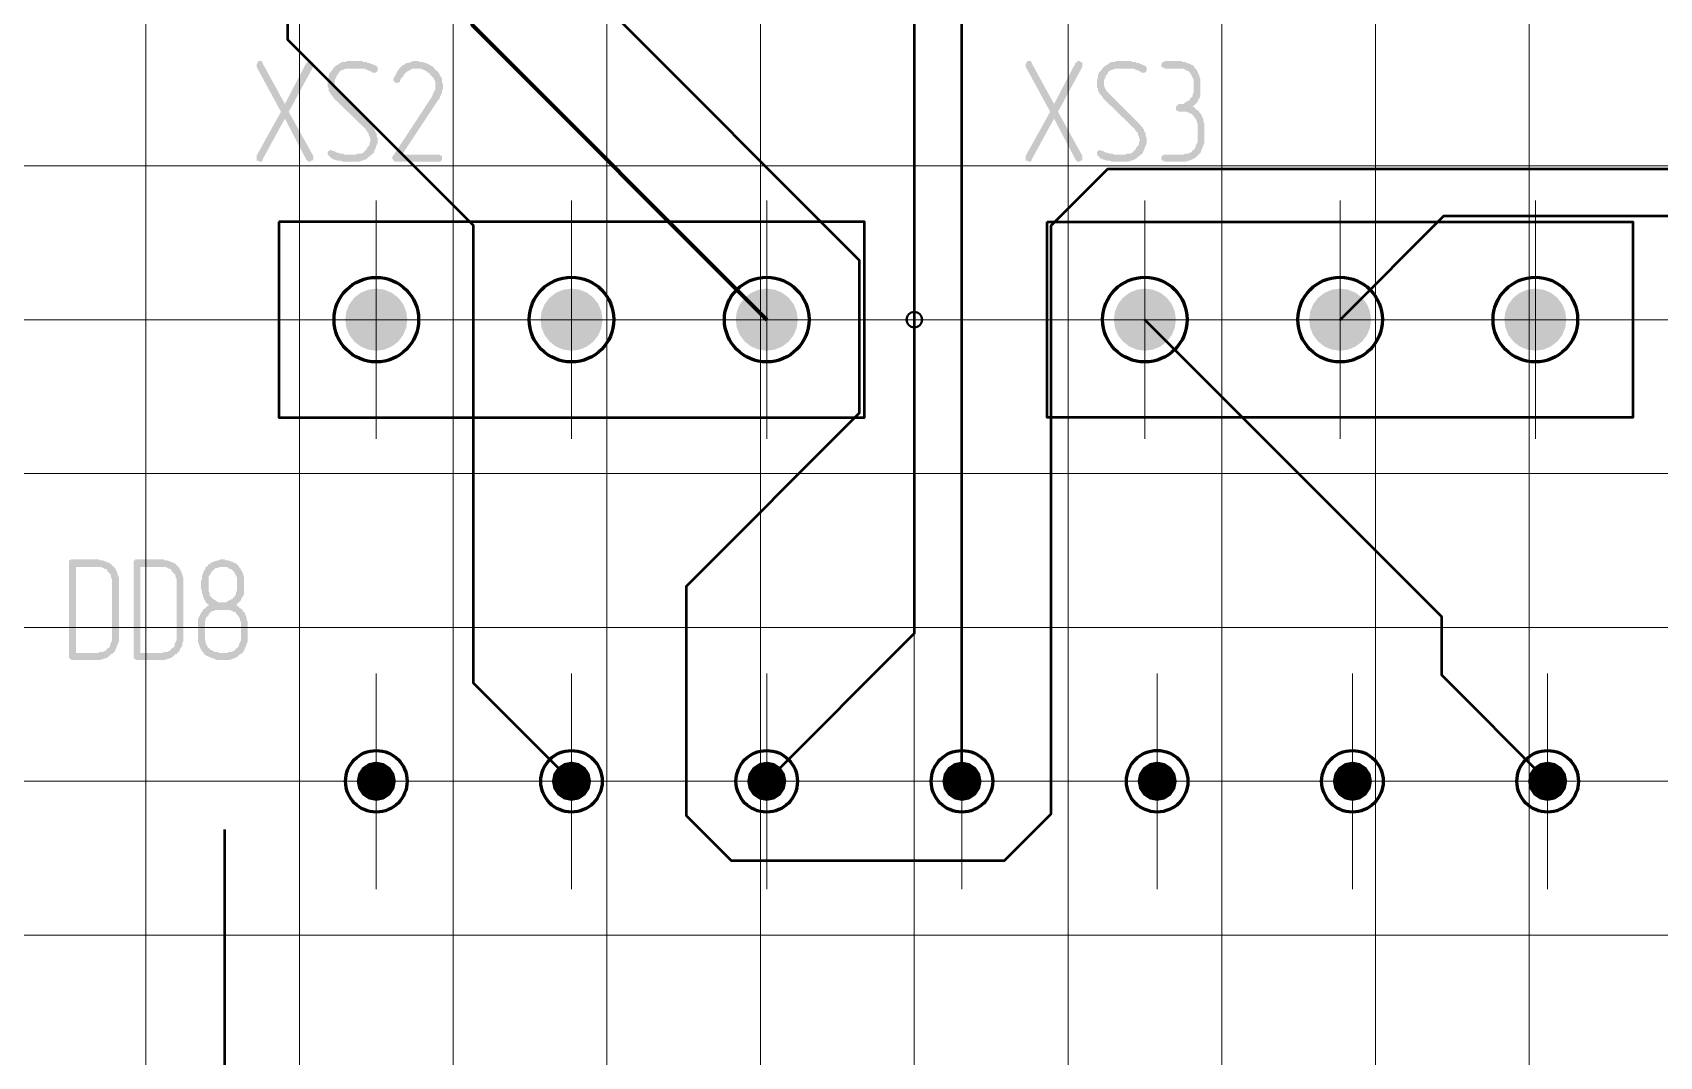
# Model space of a CAD drawing. Extents: x 260 to 1101, y 70 to 664.
# Drawn here: x 444.43 to 486.75, y 523.63 to 550.25 of the extents above; entities that cross this region are included whole.
import ezdxf

# ---------------------------------------------------------------- set-up
doc = ezdxf.new("R2010")
doc.units = 0
doc.header["$MEASUREMENT"] = 0
doc.layers.add('PDF _Геометрия', color=7, linetype='CONTINUOUS')
doc.layers.add('PDF _Сплошная заливка', color=7, linetype='CONTINUOUS')

msp = doc.modelspace()

# ---------------------------------------------------------------- hatches: boundary and pattern name
at = {"layer": 'PDF _Сплошная заливка', "transparency": 33554559}
for points in [[(451.651, 549.511), (451.676, 549.485), (451.702, 549.485), (451.702, 549.485), (451.727, 549.46), (451.727, 549.435), (451.727, 549.409), (451.727, 549.409), (451.727, 549.409), (451.727, 549.384), (451.727, 549.358), (451.092, 548.19), (451.727, 547.047), (451.727, 547.021), (451.727, 547.021), (451.727, 546.996), (451.727, 546.996), (451.727, 546.971), (451.727, 546.971), (451.727, 546.945), (451.702, 546.92), (451.702, 546.92), (451.676, 546.92), (451.651, 546.895), (451.626, 546.895), (451.626, 546.895), (451.6, 546.895), (451.575, 546.92), (451.575, 546.92), (451.549, 546.945), (450.991, 548.012), (450.407, 546.945), (450.407, 546.945), (450.407, 546.945), (450.407, 546.92), (450.381, 546.895), (450.356, 546.895), (450.331, 546.895), (450.331, 546.895), (450.331, 546.895), (450.305, 546.92), (450.28, 546.92), (450.254, 546.92), (450.254, 546.945), (450.254, 546.971), (450.254, 546.996), (450.254, 546.996), (450.254, 546.996), (450.254, 547.021), (450.254, 547.047), (450.889, 548.19), (450.254, 549.358), (450.254, 549.409), (450.254, 549.409), (450.254, 549.435), (450.254, 549.435), (450.28, 549.46), (450.28, 549.485), (450.28, 549.485), (450.305, 549.511), (450.331, 549.511), (450.356, 549.511), (450.381, 549.511), (450.407, 549.485), (450.407, 549.485), (450.407, 549.46), (450.991, 548.393), (451.549, 549.46), (451.549, 549.46), (451.575, 549.46), (451.575, 549.485), (451.6, 549.511), (451.626, 549.511), (451.626, 549.511)], [(452.997, 549.511), (453.022, 549.485), (453.073, 549.485), (453.098, 549.485), (453.149, 549.46), (453.149, 549.46), (453.174, 549.46), (453.2, 549.46), (453.225, 549.435), (453.251, 549.435), (453.301, 549.409), (453.378, 549.384), (453.378, 549.384), (453.378, 549.358), (453.378, 549.358), (453.378, 549.358), (453.403, 549.358), (453.403, 549.333), (453.403, 549.307), (453.403, 549.307), (453.403, 549.282), (453.403, 549.282), (453.403, 549.257), (453.378, 549.231), (453.378, 549.231), (453.352, 549.206), (453.327, 549.206), (453.301, 549.206), (453.251, 549.206), (453.251, 549.231), (453.225, 549.231), (453.2, 549.257), (453.174, 549.257), (453.124, 549.282), (453.073, 549.307), (452.997, 549.307), (452.946, 549.307), (452.641, 549.307), (452.616, 549.307), (452.565, 549.307), (452.514, 549.282), (452.489, 549.282), (452.438, 549.257), (452.387, 549.206), (452.387, 549.206), (452.387, 549.181), (452.362, 549.155), (452.337, 549.13), (452.337, 549.104), (452.311, 549.054), (452.286, 549.003), (452.286, 548.952), (452.286, 548.876), (452.311, 548.825), (452.311, 548.8), (452.311, 548.8), (452.311, 548.8), (452.337, 548.774), (452.337, 548.774), (452.362, 548.723), (452.387, 548.698), (452.413, 548.672), (453.225, 547.86), (453.225, 547.834), (453.251, 547.834), (453.251, 547.809), (453.276, 547.809), (453.301, 547.758), (453.327, 547.733), (453.327, 547.707), (453.352, 547.656), (453.378, 547.631), (453.378, 547.555), (453.403, 547.504), (453.403, 547.453), (453.403, 547.453), (453.403, 547.453), (453.403, 547.428), (453.403, 547.428), (453.403, 547.377), (453.378, 547.326), (453.352, 547.25), (453.327, 547.199), (453.301, 547.123), (453.251, 547.072), (453.225, 547.072), (453.225, 547.047), (453.174, 547.021), (453.124, 546.971), (453.073, 546.945), (452.997, 546.92), (452.921, 546.895), (452.895, 546.895), (452.844, 546.895), (452.54, 546.895), (452.54, 546.895), (452.514, 546.895), (452.489, 546.895), (452.438, 546.92), (452.362, 546.92), (452.286, 546.945), (452.21, 546.971), (452.159, 547.021), (452.108, 547.072), (452.108, 547.098), (452.108, 547.098), (452.108, 547.123), (452.108, 547.149), (452.133, 547.174), (452.133, 547.174), (452.159, 547.174), (452.159, 547.199), (452.184, 547.199), (452.235, 547.174), (452.26, 547.174), (452.26, 547.174), (452.311, 547.149), (452.337, 547.123), (452.387, 547.123), (452.438, 547.098), (452.514, 547.098), (452.565, 547.072), (452.844, 547.072), (452.87, 547.098), (452.895, 547.098), (452.921, 547.098), (452.971, 547.098), (453.022, 547.123), (453.048, 547.149), (453.098, 547.199), (453.098, 547.199), (453.124, 547.225), (453.124, 547.25), (453.149, 547.276), (453.174, 547.301), (453.2, 547.352), (453.2, 547.402), (453.225, 547.453), (453.2, 547.53), (453.2, 547.53), (453.2, 547.53), (453.2, 547.555), (453.2, 547.555), (453.2, 547.555), (453.174, 547.58), (453.174, 547.58), (453.174, 547.606), (453.174, 547.606), (453.174, 547.631), (453.149, 547.656), (453.124, 547.682), (453.098, 547.733), (452.26, 548.546), (452.26, 548.546), (452.26, 548.571), (452.235, 548.571), (452.235, 548.596), (452.21, 548.622), (452.184, 548.647), (452.159, 548.698), (452.133, 548.723), (452.133, 548.749), (452.133, 548.749), (452.133, 548.774), (452.133, 548.8), (452.108, 548.825), (452.108, 548.876), (452.108, 548.952), (452.108, 548.952), (452.108, 548.952), (452.108, 548.977), (452.108, 548.977), (452.108, 549.028), (452.133, 549.079), (452.133, 549.13), (452.159, 549.206), (452.21, 549.257), (452.26, 549.333), (452.26, 549.333), (452.26, 549.333), (452.286, 549.358), (452.311, 549.384), (452.362, 549.409), (452.438, 549.46), (452.489, 549.485), (452.565, 549.485), (452.616, 549.511), (452.971, 549.511)], [(454.444, 549.511), (454.469, 549.511), (454.495, 549.485), (454.571, 549.485), (454.647, 549.46), (454.723, 549.435), (454.749, 549.409), (454.799, 549.384), (454.85, 549.358), (454.876, 549.307), (454.876, 549.307), (454.901, 549.307), (454.901, 549.307), (454.901, 549.282), (454.926, 549.257), (454.952, 549.257), (455.003, 549.181), (455.028, 549.13), (455.079, 549.054), (455.079, 549.003), (455.079, 548.952), (455.104, 548.901), (455.104, 548.876), (455.104, 548.85), (455.104, 548.85), (455.104, 548.825), (455.104, 548.8), (455.104, 548.774), (455.079, 548.749), (455.079, 548.672), (455.079, 548.672), (455.079, 548.672), (455.053, 548.647), (455.053, 548.622), (455.028, 548.596), (455.028, 548.571), (455.003, 548.52), (454.977, 548.495), (454.038, 547.072), (455.003, 547.072), (455.003, 547.072), (455.028, 547.072), (455.053, 547.047), (455.053, 547.047), (455.079, 547.047), (455.079, 547.021), (455.079, 546.996), (455.079, 546.996), (455.079, 546.971), (455.079, 546.945), (455.053, 546.92), (455.053, 546.92), (455.053, 546.92), (455.028, 546.895), (455.003, 546.895), (453.86, 546.895), (453.86, 546.895), (453.835, 546.92), (453.809, 546.92), (453.809, 546.92), (453.809, 546.945), (453.784, 546.971), (453.784, 546.996), (453.784, 546.996), (453.784, 547.021), (453.784, 547.021), (453.809, 547.047), (454.825, 548.596), (454.85, 548.672), (454.876, 548.723), (454.876, 548.723), (454.876, 548.749), (454.901, 548.749), (454.901, 548.774), (454.901, 548.825), (454.901, 548.876), (454.901, 548.876), (454.901, 548.876), (454.901, 548.901), (454.901, 548.926), (454.901, 548.977), (454.876, 549.028), (454.85, 549.079), (454.799, 549.13), (454.749, 549.181), (454.749, 549.181), (454.749, 549.206), (454.723, 549.206), (454.698, 549.206), (454.698, 549.231), (454.647, 549.257), (454.596, 549.282), (454.596, 549.282), (454.571, 549.282), (454.571, 549.282), (454.546, 549.307), (454.52, 549.307), (454.469, 549.307), (454.419, 549.307), (454.393, 549.307), (454.368, 549.307), (454.342, 549.307), (454.292, 549.307), (454.266, 549.282), (454.215, 549.257), (454.165, 549.231), (454.165, 549.231), (454.165, 549.231), (454.139, 549.206), (454.114, 549.181), (454.089, 549.155), (454.063, 549.104), (454.012, 549.054), (453.987, 549.003), (453.987, 549.003), (453.987, 548.977), (453.987, 548.977), (453.962, 548.952), (453.962, 548.952), (453.962, 548.952), (453.936, 548.952), (453.911, 548.926), (453.911, 548.926), (453.885, 548.952), (453.86, 548.952), (453.835, 548.952), (453.835, 548.952), (453.835, 548.977), (453.809, 549.003), (453.809, 549.028), (453.809, 549.054), (453.809, 549.054), (453.835, 549.079), (453.835, 549.079), (453.835, 549.104), (453.86, 549.13), (453.885, 549.181), (453.911, 549.231), (453.962, 549.307), (454.012, 549.358), (454.063, 549.409), (454.063, 549.409), (454.089, 549.409), (454.114, 549.435), (454.165, 549.46), (454.215, 549.46), (454.266, 549.485), (454.342, 549.511), (454.393, 549.511)], [(471.659, 549.511), (471.685, 549.485), (471.71, 549.485), (471.71, 549.485), (471.735, 549.46), (471.735, 549.435), (471.735, 549.409), (471.735, 549.409), (471.735, 549.409), (471.735, 549.384), (471.735, 549.358), (471.101, 548.19), (471.735, 547.047), (471.735, 547.021), (471.735, 547.021), (471.735, 546.996), (471.735, 546.996), (471.735, 546.971), (471.735, 546.971), (471.735, 546.945), (471.71, 546.92), (471.71, 546.92), (471.685, 546.92), (471.659, 546.895), (471.634, 546.895), (471.634, 546.895), (471.608, 546.895), (471.583, 546.92), (471.583, 546.92), (471.558, 546.945), (470.999, 548.012), (470.415, 546.945), (470.415, 546.945), (470.415, 546.945), (470.415, 546.92), (470.39, 546.895), (470.364, 546.895), (470.339, 546.895), (470.339, 546.895), (470.339, 546.895), (470.313, 546.92), (470.288, 546.92), (470.263, 546.92), (470.263, 546.945), (470.263, 546.971), (470.263, 546.996), (470.263, 546.996), (470.263, 546.996), (470.263, 547.021), (470.263, 547.047), (470.897, 548.19), (470.263, 549.358), (470.263, 549.409), (470.263, 549.409), (470.263, 549.435), (470.263, 549.435), (470.288, 549.46), (470.288, 549.485), (470.288, 549.485), (470.313, 549.511), (470.339, 549.511), (470.364, 549.511), (470.39, 549.511), (470.415, 549.485), (470.415, 549.485), (470.415, 549.46), (470.999, 548.393), (471.558, 549.46), (471.558, 549.46), (471.583, 549.46), (471.583, 549.485), (471.608, 549.511), (471.634, 549.511), (471.634, 549.511)], [(473.005, 549.511), (473.03, 549.485), (473.081, 549.485), (473.106, 549.485), (473.157, 549.46), (473.157, 549.46), (473.183, 549.46), (473.208, 549.46), (473.233, 549.435), (473.259, 549.435), (473.31, 549.409), (473.386, 549.384), (473.386, 549.384), (473.386, 549.358), (473.386, 549.358), (473.386, 549.358), (473.411, 549.358), (473.411, 549.333), (473.411, 549.307), (473.411, 549.307), (473.411, 549.282), (473.411, 549.282), (473.411, 549.257), (473.386, 549.231), (473.386, 549.231), (473.36, 549.206), (473.335, 549.206), (473.31, 549.206), (473.259, 549.206), (473.259, 549.231), (473.233, 549.231), (473.208, 549.257), (473.183, 549.257), (473.132, 549.282), (473.081, 549.307), (473.005, 549.307), (472.954, 549.307), (472.649, 549.307), (472.624, 549.307), (472.573, 549.307), (472.522, 549.282), (472.497, 549.282), (472.446, 549.257), (472.396, 549.206), (472.396, 549.206), (472.396, 549.181), (472.37, 549.155), (472.345, 549.13), (472.345, 549.104), (472.319, 549.054), (472.294, 549.003), (472.294, 548.952), (472.294, 548.876), (472.319, 548.825), (472.319, 548.8), (472.319, 548.8), (472.319, 548.8), (472.345, 548.774), (472.345, 548.774), (472.37, 548.723), (472.396, 548.698), (472.421, 548.672), (473.233, 547.86), (473.233, 547.834), (473.259, 547.834), (473.259, 547.809), (473.284, 547.809), (473.31, 547.758), (473.335, 547.733), (473.335, 547.707), (473.36, 547.656), (473.386, 547.631), (473.386, 547.555), (473.411, 547.504), (473.411, 547.453), (473.411, 547.453), (473.411, 547.453), (473.411, 547.428), (473.411, 547.428), (473.411, 547.377), (473.386, 547.326), (473.36, 547.25), (473.335, 547.199), (473.31, 547.123), (473.259, 547.072), (473.233, 547.072), (473.233, 547.047), (473.183, 547.021), (473.132, 546.971), (473.081, 546.945), (473.005, 546.92), (472.929, 546.895), (472.903, 546.895), (472.853, 546.895), (472.548, 546.895), (472.548, 546.895), (472.522, 546.895), (472.497, 546.895), (472.446, 546.92), (472.37, 546.92), (472.294, 546.945), (472.218, 546.971), (472.167, 547.021), (472.116, 547.072), (472.116, 547.098), (472.116, 547.098), (472.116, 547.123), (472.116, 547.149), (472.142, 547.174), (472.142, 547.174), (472.167, 547.174), (472.167, 547.199), (472.192, 547.199), (472.243, 547.174), (472.269, 547.174), (472.269, 547.174), (472.319, 547.149), (472.345, 547.123), (472.396, 547.123), (472.446, 547.098), (472.522, 547.098), (472.573, 547.072), (472.853, 547.072), (472.878, 547.098), (472.903, 547.098), (472.929, 547.098), (472.98, 547.098), (473.03, 547.123), (473.056, 547.149), (473.106, 547.199), (473.106, 547.199), (473.132, 547.225), (473.132, 547.25), (473.157, 547.276), (473.183, 547.301), (473.208, 547.352), (473.208, 547.402), (473.233, 547.453), (473.208, 547.53), (473.208, 547.53), (473.208, 547.53), (473.208, 547.555), (473.208, 547.555), (473.208, 547.555), (473.183, 547.58), (473.183, 547.58), (473.183, 547.606), (473.183, 547.606), (473.183, 547.631), (473.157, 547.656), (473.132, 547.682), (473.106, 547.733), (472.269, 548.546), (472.269, 548.546), (472.269, 548.571), (472.243, 548.571), (472.243, 548.596), (472.218, 548.622), (472.192, 548.647), (472.167, 548.698), (472.142, 548.723), (472.142, 548.749), (472.142, 548.749), (472.142, 548.774), (472.142, 548.8), (472.116, 548.825), (472.116, 548.876), (472.116, 548.952), (472.116, 548.952), (472.116, 548.952), (472.116, 548.977), (472.116, 548.977), (472.116, 549.028), (472.142, 549.079), (472.142, 549.13), (472.167, 549.206), (472.218, 549.257), (472.269, 549.333), (472.269, 549.333), (472.269, 549.333), (472.294, 549.358), (472.319, 549.384), (472.37, 549.409), (472.446, 549.46), (472.497, 549.485), (472.573, 549.485), (472.624, 549.511), (472.98, 549.511)], [(474.3, 549.511), (474.351, 549.485), (474.401, 549.485), (474.452, 549.46), (474.528, 549.435), (474.579, 549.409), (474.63, 549.384), (474.655, 549.333), (474.655, 549.333), (474.655, 549.333), (474.681, 549.307), (474.706, 549.282), (474.732, 549.231), (474.757, 549.181), (474.782, 549.104), (474.808, 549.028), (474.808, 549.003), (474.808, 548.952), (474.808, 548.749), (474.808, 548.698), (474.808, 548.672), (474.808, 548.622), (474.808, 548.622), (474.808, 548.622), (474.808, 548.596), (474.808, 548.596), (474.782, 548.546), (474.757, 548.52), (474.757, 548.52), (474.757, 548.495), (474.732, 548.469), (474.732, 548.444), (474.706, 548.419), (474.681, 548.393), (474.655, 548.368), (474.605, 548.317), (474.63, 548.317), (474.63, 548.317), (474.655, 548.291), (474.681, 548.266), (474.706, 548.241), (474.757, 548.215), (474.782, 548.165), (474.833, 548.114), (474.833, 548.114), (474.833, 548.088), (474.858, 548.063), (474.858, 548.037), (474.884, 547.987), (474.884, 547.936), (474.909, 547.885), (474.909, 547.834), (474.909, 547.453), (474.909, 547.453), (474.909, 547.453), (474.909, 547.428), (474.909, 547.428), (474.909, 547.377), (474.884, 547.326), (474.858, 547.25), (474.833, 547.199), (474.808, 547.123), (474.782, 547.098), (474.732, 547.047), (474.732, 547.047), (474.706, 547.021), (474.681, 546.996), (474.63, 546.971), (474.579, 546.945), (474.503, 546.92), (474.427, 546.895), (474.401, 546.895), (474.351, 546.895), (473.868, 546.895), (473.868, 546.895), (473.843, 546.92), (473.817, 546.92), (473.817, 546.92), (473.792, 546.945), (473.792, 546.971), (473.792, 546.996), (473.792, 546.996), (473.792, 546.996), (473.792, 547.021), (473.817, 547.047), (473.817, 547.047), (473.843, 547.072), (473.843, 547.072), (473.894, 547.072), (474.376, 547.072), (474.401, 547.098), (474.452, 547.098), (474.478, 547.098), (474.528, 547.123), (474.579, 547.149), (474.605, 547.199), (474.63, 547.199), (474.63, 547.199), (474.655, 547.225), (474.681, 547.276), (474.681, 547.301), (474.706, 547.352), (474.732, 547.402), (474.732, 547.453), (474.732, 547.834), (474.732, 547.834), (474.732, 547.86), (474.732, 547.885), (474.706, 547.911), (474.706, 547.961), (474.681, 548.012), (474.655, 548.037), (474.63, 548.088), (474.605, 548.088), (474.605, 548.114), (474.579, 548.139), (474.554, 548.139), (474.503, 548.165), (474.452, 548.19), (474.401, 548.19), (474.351, 548.19), (474.249, 548.19), (474.224, 548.215), (474.198, 548.215), (474.198, 548.215), (474.173, 548.241), (474.173, 548.241), (474.173, 548.266), (474.173, 548.291), (474.173, 548.291), (474.173, 548.317), (474.173, 548.317), (474.198, 548.342), (474.198, 548.368), (474.198, 548.368), (474.224, 548.368), (474.249, 548.393), (474.274, 548.393), (474.325, 548.393), (474.351, 548.393), (474.401, 548.419), (474.427, 548.444), (474.478, 548.469), (474.528, 548.495), (474.528, 548.495), (474.528, 548.52), (474.554, 548.546), (474.579, 548.571), (474.605, 548.596), (474.605, 548.647), (474.63, 548.698), (474.63, 548.749), (474.63, 548.952), (474.63, 548.952), (474.63, 548.977), (474.63, 549.003), (474.63, 549.028), (474.605, 549.079), (474.579, 549.13), (474.554, 549.181), (474.528, 549.206), (474.528, 549.206), (474.503, 549.231), (474.478, 549.257), (474.452, 549.257), (474.401, 549.282), (474.376, 549.307), (474.325, 549.307), (474.249, 549.307), (473.868, 549.307), (473.868, 549.333), (473.843, 549.333), (473.817, 549.358), (473.817, 549.358), (473.792, 549.358), (473.792, 549.384), (473.792, 549.409), (473.792, 549.409), (473.792, 549.435), (473.792, 549.435), (473.817, 549.46), (473.817, 549.485), (473.843, 549.485), (473.843, 549.485), (473.894, 549.511), (474.274, 549.511)], [(453.369, 542.786), (453.369, 541.979), (453.16, 542.007), (452.965, 542.088), (452.798, 542.216), (452.67, 542.383), (452.589, 542.578), (452.562, 542.786)], [(453.369, 542.786), (454.175, 542.786), (454.148, 542.578), (454.067, 542.383), (453.939, 542.216), (453.772, 542.088), (453.577, 542.007), (453.369, 541.979)], [(458.447, 542.786), (458.447, 541.979), (458.238, 542.007), (458.043, 542.088), (457.876, 542.216), (457.748, 542.383), (457.668, 542.578), (457.64, 542.786)], [(458.447, 542.786), (459.253, 542.786), (459.226, 542.578), (459.145, 542.383), (459.017, 542.216), (458.85, 542.088), (458.656, 542.007), (458.447, 541.979)], [(463.525, 542.786), (463.525, 541.979), (463.316, 542.007), (463.122, 542.088), (462.955, 542.216), (462.827, 542.383), (462.746, 542.578), (462.718, 542.786)], [(463.525, 542.786), (464.332, 542.786), (464.304, 542.578), (464.224, 542.383), (464.095, 542.216), (463.928, 542.088), (463.734, 542.007), (463.525, 541.979)], [(473.362, 542.786), (473.362, 541.979), (473.153, 542.007), (472.958, 542.088), (472.791, 542.216), (472.663, 542.383), (472.582, 542.578), (472.555, 542.786)], [(473.362, 542.786), (474.168, 542.786), (474.141, 542.578), (474.06, 542.383), (473.932, 542.216), (473.765, 542.088), (473.57, 542.007), (473.362, 541.979)], [(478.44, 542.786), (478.44, 541.979), (478.231, 542.007), (478.036, 542.088), (477.869, 542.216), (477.741, 542.383), (477.661, 542.578), (477.633, 542.786)], [(478.44, 542.786), (479.246, 542.786), (479.219, 542.578), (479.138, 542.383), (479.01, 542.216), (478.843, 542.088), (478.649, 542.007), (478.44, 541.979)], [(483.518, 542.786), (483.518, 541.979), (483.309, 542.007), (483.115, 542.088), (482.948, 542.216), (482.82, 542.383), (482.739, 542.578), (482.711, 542.786)], [(483.518, 542.786), (484.324, 542.786), (484.297, 542.578), (484.217, 542.383), (484.088, 542.216), (483.921, 542.088), (483.727, 542.007), (483.518, 541.979)], [(453.369, 530.786), (453.369, 531.296), (453.564, 531.257), (453.729, 531.147), (453.839, 530.981), (453.878, 530.786)], [(458.447, 530.786), (458.447, 531.296), (458.642, 531.257), (458.807, 531.147), (458.918, 530.981), (458.956, 530.786)], [(463.525, 530.786), (463.525, 531.296), (463.72, 531.257), (463.885, 531.147), (463.996, 530.981), (464.035, 530.786)], [(468.603, 530.786), (468.603, 531.296), (468.798, 531.257), (468.964, 531.147), (469.074, 530.981), (469.113, 530.786)], [(473.682, 530.786), (473.682, 531.296), (473.877, 531.257), (474.042, 531.147), (474.152, 530.981), (474.191, 530.786)], [(478.76, 530.786), (478.76, 531.296), (478.955, 531.257), (479.12, 531.147), (479.231, 530.981), (479.269, 530.786)], [(483.838, 530.786), (483.838, 531.296), (484.033, 531.257), (484.198, 531.147), (484.309, 530.981), (484.348, 530.786)], [(453.369, 530.786), (453.369, 530.277), (453.174, 530.315), (453.008, 530.426), (452.898, 530.591), (452.859, 530.786)], [(458.447, 530.786), (458.447, 530.277), (458.252, 530.315), (458.086, 530.426), (457.976, 530.591), (457.937, 530.786)], [(463.525, 530.786), (463.525, 530.277), (463.33, 530.315), (463.165, 530.426), (463.054, 530.591), (463.016, 530.786)], [(468.603, 530.786), (468.603, 530.277), (468.408, 530.315), (468.243, 530.426), (468.132, 530.591), (468.094, 530.786)], [(473.682, 530.786), (473.682, 530.277), (473.487, 530.315), (473.321, 530.426), (473.211, 530.591), (473.172, 530.786)], [(478.76, 530.786), (478.76, 530.277), (478.565, 530.315), (478.399, 530.426), (478.289, 530.591), (478.25, 530.786)], [(483.838, 530.786), (483.838, 530.277), (483.643, 530.315), (483.477, 530.426), (483.367, 530.591), (483.328, 530.786)]]:
    msp.add_hatch(color=256, dxfattribs=at).paths.add_polyline_path(points)
at = {"layer": 'PDF _Сплошная заливка', "true_color": 0xffffff, "transparency": 33554559}
for points in [[(452.562, 542.786), (452.589, 542.995), (452.67, 543.19), (452.798, 543.357), (452.965, 543.485), (453.16, 543.566), (453.369, 543.593), (453.369, 542.786)], [(453.369, 543.593), (453.577, 543.566), (453.772, 543.485), (453.939, 543.357), (454.067, 543.19), (454.148, 542.995), (454.175, 542.786), (453.369, 542.786)], [(457.64, 542.786), (457.668, 542.995), (457.748, 543.19), (457.876, 543.357), (458.043, 543.485), (458.238, 543.566), (458.447, 543.593), (458.447, 542.786)], [(458.447, 543.593), (458.656, 543.566), (458.85, 543.485), (459.017, 543.357), (459.145, 543.19), (459.226, 542.995), (459.253, 542.786), (458.447, 542.786)], [(462.718, 542.786), (462.746, 542.995), (462.827, 543.19), (462.955, 543.357), (463.122, 543.485), (463.316, 543.566), (463.525, 543.593), (463.525, 542.786)], [(463.525, 543.593), (463.734, 543.566), (463.928, 543.485), (464.095, 543.357), (464.224, 543.19), (464.304, 542.995), (464.332, 542.786), (463.525, 542.786)], [(472.555, 542.786), (472.582, 542.995), (472.663, 543.19), (472.791, 543.357), (472.958, 543.485), (473.153, 543.566), (473.362, 543.593), (473.362, 542.786)], [(473.362, 543.593), (473.57, 543.566), (473.765, 543.485), (473.932, 543.357), (474.06, 543.19), (474.141, 542.995), (474.168, 542.786), (473.362, 542.786)], [(477.633, 542.786), (477.661, 542.995), (477.741, 543.19), (477.869, 543.357), (478.036, 543.485), (478.231, 543.566), (478.44, 543.593), (478.44, 542.786)], [(478.44, 543.593), (478.649, 543.566), (478.843, 543.485), (479.01, 543.357), (479.138, 543.19), (479.219, 542.995), (479.246, 542.786), (478.44, 542.786)], [(482.711, 542.786), (482.739, 542.995), (482.82, 543.19), (482.948, 543.357), (483.115, 543.485), (483.309, 543.566), (483.518, 543.593), (483.518, 542.786)], [(483.518, 543.593), (483.727, 543.566), (483.921, 543.485), (484.088, 543.357), (484.217, 543.19), (484.297, 542.995), (484.324, 542.786), (483.518, 542.786)], [(452.859, 530.786), (452.898, 530.981), (453.008, 531.147), (453.174, 531.257), (453.369, 531.296), (453.369, 530.786)], [(457.937, 530.786), (457.976, 530.981), (458.086, 531.147), (458.252, 531.257), (458.447, 531.296), (458.447, 530.786)], [(463.016, 530.786), (463.054, 530.981), (463.165, 531.147), (463.33, 531.257), (463.525, 531.296), (463.525, 530.786)], [(468.094, 530.786), (468.132, 530.981), (468.243, 531.147), (468.408, 531.257), (468.603, 531.296), (468.603, 530.786)], [(473.172, 530.786), (473.211, 530.981), (473.321, 531.147), (473.487, 531.257), (473.682, 531.296), (473.682, 530.786)], [(478.25, 530.786), (478.289, 530.981), (478.399, 531.147), (478.565, 531.257), (478.76, 531.296), (478.76, 530.786)], [(483.328, 530.786), (483.367, 530.981), (483.477, 531.147), (483.643, 531.257), (483.838, 531.296), (483.838, 530.786)], [(453.878, 530.786), (453.839, 530.591), (453.729, 530.426), (453.564, 530.315), (453.369, 530.277), (453.369, 530.786)], [(458.956, 530.786), (458.918, 530.591), (458.807, 530.426), (458.642, 530.315), (458.447, 530.277), (458.447, 530.786)], [(464.035, 530.786), (463.996, 530.591), (463.885, 530.426), (463.72, 530.315), (463.525, 530.277), (463.525, 530.786)], [(469.113, 530.786), (469.074, 530.591), (468.964, 530.426), (468.798, 530.315), (468.603, 530.277), (468.603, 530.786)], [(474.191, 530.786), (474.152, 530.591), (474.042, 530.426), (473.877, 530.315), (473.682, 530.277), (473.682, 530.786)], [(479.269, 530.786), (479.231, 530.591), (479.12, 530.426), (478.955, 530.315), (478.76, 530.277), (478.76, 530.786)], [(484.348, 530.786), (484.309, 530.591), (484.198, 530.426), (484.033, 530.315), (483.838, 530.277), (483.838, 530.786)]]:
    msp.add_hatch(color=7, dxfattribs=at).paths.add_polyline_path(points)
at = {"layer": 'PDF _Сплошная заливка', "transparency": 33554559}
h = msp.add_hatch(color=256, dxfattribs=at)
h.paths.add_polyline_path([(446.116, 536.353), (445.557, 536.353), (445.557, 534.118), (446.141, 534.118), (446.167, 534.144), (446.192, 534.144), (446.243, 534.144), (446.293, 534.169), (446.344, 534.195), (446.37, 534.245), (446.37, 534.245), (446.395, 534.245), (446.42, 534.271), (446.446, 534.296), (446.446, 534.347), (446.471, 534.398), (446.497, 534.448), (446.497, 534.499), (446.497, 535.998), (446.497, 535.998), (446.497, 536.023), (446.497, 536.049), (446.471, 536.074), (446.471, 536.125), (446.446, 536.176), (446.42, 536.201), (446.37, 536.252), (446.37, 536.252), (446.37, 536.277), (446.344, 536.303), (446.319, 536.303), (446.268, 536.328), (446.217, 536.353), (446.167, 536.353)], flags=0)
h.paths.add_polyline_path([(446.141, 536.557), (446.192, 536.531), (446.243, 536.531), (446.319, 536.506), (446.37, 536.481), (446.446, 536.455), (446.471, 536.43), (446.522, 536.379), (446.522, 536.379), (446.522, 536.379), (446.547, 536.353), (446.573, 536.328), (446.598, 536.277), (446.624, 536.227), (446.649, 536.15), (446.674, 536.074), (446.674, 536.049), (446.674, 535.998), (446.674, 534.499), (446.674, 534.499), (446.674, 534.499), (446.674, 534.474), (446.674, 534.474), (446.674, 534.423), (446.649, 534.372), (446.624, 534.296), (446.598, 534.245), (446.573, 534.169), (446.547, 534.144), (446.522, 534.118), (446.497, 534.093), (446.471, 534.093), (446.446, 534.067), (446.395, 534.017), (446.344, 533.991), (446.268, 533.966), (446.192, 533.941), (446.167, 533.941), (446.116, 533.941), (445.456, 533.941), (445.43, 533.941), (445.43, 533.966), (445.405, 533.966), (445.379, 533.991), (445.379, 534.017), (445.379, 534.042), (445.379, 536.455), (445.379, 536.455), (445.379, 536.481), (445.379, 536.481), (445.379, 536.506), (445.379, 536.531), (445.405, 536.531), (445.43, 536.557), (445.456, 536.557)], flags=0)
h = msp.add_hatch(color=256, dxfattribs=at)
h.paths.add_polyline_path([(447.792, 536.353), (447.233, 536.353), (447.233, 534.118), (447.817, 534.118), (447.842, 534.144), (447.868, 534.144), (447.918, 534.144), (447.969, 534.169), (448.02, 534.195), (448.045, 534.245), (448.045, 534.245), (448.071, 534.245), (448.096, 534.271), (448.122, 534.296), (448.122, 534.347), (448.147, 534.398), (448.172, 534.448), (448.172, 534.499), (448.172, 535.998), (448.172, 535.998), (448.172, 536.023), (448.172, 536.049), (448.147, 536.074), (448.147, 536.125), (448.122, 536.176), (448.096, 536.201), (448.045, 536.252), (448.045, 536.252), (448.045, 536.277), (448.02, 536.303), (447.995, 536.303), (447.944, 536.328), (447.893, 536.353), (447.842, 536.353)], flags=0)
h.paths.add_polyline_path([(447.817, 536.557), (447.868, 536.531), (447.918, 536.531), (447.995, 536.506), (448.045, 536.481), (448.122, 536.455), (448.147, 536.43), (448.198, 536.379), (448.198, 536.379), (448.198, 536.379), (448.223, 536.353), (448.249, 536.328), (448.274, 536.277), (448.299, 536.227), (448.325, 536.15), (448.35, 536.074), (448.35, 536.049), (448.35, 535.998), (448.35, 534.499), (448.35, 534.499), (448.35, 534.499), (448.35, 534.474), (448.35, 534.474), (448.35, 534.423), (448.325, 534.372), (448.325, 534.296), (448.274, 534.245), (448.249, 534.169), (448.223, 534.144), (448.198, 534.118), (448.172, 534.093), (448.147, 534.093), (448.122, 534.067), (448.071, 534.017), (448.02, 533.991), (447.944, 533.966), (447.868, 533.941), (447.842, 533.941), (447.792, 533.941), (447.131, 533.941), (447.106, 533.941), (447.106, 533.966), (447.081, 533.966), (447.055, 533.991), (447.055, 534.017), (447.055, 534.042), (447.055, 536.455), (447.055, 536.455), (447.055, 536.481), (447.055, 536.481), (447.055, 536.506), (447.081, 536.531), (447.081, 536.531), (447.106, 536.557), (447.131, 536.557)], flags=0)
h = msp.add_hatch(color=256, dxfattribs=at)
h.paths.add_polyline_path([(449.366, 536.353), (449.34, 536.353), (449.315, 536.353), (449.29, 536.353), (449.239, 536.328), (449.188, 536.328), (449.163, 536.303), (449.112, 536.252), (449.112, 536.252), (449.086, 536.252), (449.086, 536.227), (449.061, 536.176), (449.036, 536.15), (449.01, 536.1), (449.01, 536.049), (449.01, 535.998), (449.01, 535.795), (449.01, 535.795), (449.01, 535.769), (449.01, 535.744), (449.01, 535.718), (449.036, 535.668), (449.036, 535.617), (449.061, 535.592), (449.112, 535.541), (449.112, 535.541), (449.137, 535.515), (449.137, 535.515), (449.188, 535.49), (449.213, 535.465), (449.264, 535.439), (449.315, 535.439), (449.366, 535.439), (449.391, 535.439), (449.417, 535.439), (449.467, 535.439), (449.493, 535.465), (449.544, 535.49), (449.594, 535.515), (449.645, 535.541), (449.645, 535.541), (449.645, 535.566), (449.67, 535.566), (449.696, 535.617), (449.721, 535.642), (449.721, 535.693), (449.747, 535.744), (449.747, 535.795), (449.747, 535.998), (449.747, 535.998), (449.747, 536.023), (449.747, 536.049), (449.747, 536.074), (449.721, 536.125), (449.696, 536.176), (449.67, 536.227), (449.645, 536.252), (449.645, 536.252), (449.62, 536.277), (449.594, 536.303), (449.569, 536.303), (449.518, 536.328), (449.493, 536.353), (449.442, 536.353)], flags=0)
h.paths.add_polyline_path([(449.467, 535.236), (449.264, 535.236), (449.213, 535.236), (449.188, 535.236), (449.137, 535.211), (449.112, 535.211), (449.061, 535.185), (449.01, 535.134), (449.01, 535.134), (449.01, 535.109), (448.985, 535.083), (448.96, 535.058), (448.934, 535.033), (448.934, 534.982), (448.909, 534.931), (448.909, 534.88), (448.909, 534.499), (448.909, 534.499), (448.909, 534.474), (448.909, 534.448), (448.934, 534.423), (448.934, 534.372), (448.96, 534.322), (448.985, 534.271), (449.01, 534.245), (449.036, 534.245), (449.036, 534.22), (449.061, 534.195), (449.086, 534.195), (449.137, 534.169), (449.163, 534.144), (449.239, 534.144), (449.29, 534.118), (449.493, 534.118), (449.518, 534.144), (449.569, 534.144), (449.594, 534.144), (449.645, 534.169), (449.696, 534.195), (449.721, 534.245), (449.747, 534.245), (449.747, 534.245), (449.772, 534.271), (449.797, 534.322), (449.797, 534.347), (449.823, 534.398), (449.848, 534.448), (449.848, 534.499), (449.848, 534.88), (449.848, 534.88), (449.848, 534.906), (449.848, 534.931), (449.823, 534.957), (449.823, 535.007), (449.797, 535.058), (449.772, 535.083), (449.747, 535.134), (449.721, 535.134), (449.721, 535.16), (449.696, 535.185), (449.67, 535.185), (449.62, 535.211), (449.569, 535.236), (449.518, 535.236)], flags=0)
h.paths.add_polyline_path([(449.417, 536.557), (449.442, 536.531), (449.518, 536.531), (449.569, 536.506), (449.645, 536.481), (449.696, 536.455), (449.747, 536.43), (449.772, 536.379), (449.772, 536.379), (449.797, 536.379), (449.797, 536.353), (449.823, 536.328), (449.848, 536.303), (449.848, 536.277), (449.874, 536.252), (449.899, 536.201), (449.924, 536.1), (449.924, 536.049), (449.924, 535.998), (449.924, 535.795), (449.924, 535.795), (449.924, 535.769), (449.924, 535.744), (449.924, 535.718), (449.924, 535.693), (449.924, 535.642), (449.899, 535.592), (449.874, 535.566), (449.874, 535.566), (449.874, 535.541), (449.848, 535.515), (449.848, 535.49), (449.823, 535.465), (449.797, 535.439), (449.772, 535.414), (449.721, 535.363), (449.747, 535.363), (449.747, 535.363), (449.772, 535.337), (449.797, 535.312), (449.823, 535.287), (449.874, 535.261), (449.899, 535.211), (449.95, 535.16), (449.95, 535.16), (449.95, 535.134), (449.975, 535.109), (449.975, 535.083), (450.001, 535.033), (450.001, 534.982), (450.026, 534.931), (450.026, 534.88), (450.026, 534.499), (450.026, 534.499), (450.026, 534.499), (450.026, 534.474), (450.026, 534.474), (450.026, 534.423), (450.001, 534.372), (449.975, 534.296), (449.95, 534.245), (449.924, 534.169), (449.899, 534.144), (449.874, 534.118), (449.848, 534.093), (449.823, 534.093), (449.797, 534.067), (449.747, 534.017), (449.696, 533.991), (449.62, 533.966), (449.544, 533.941), (449.518, 533.941), (449.467, 533.941), (449.264, 533.941), (449.239, 533.941), (449.213, 533.941), (449.163, 533.966), (449.086, 533.991), (449.036, 534.017), (448.96, 534.042), (448.934, 534.067), (448.883, 534.093), (448.883, 534.118), (448.883, 534.118), (448.858, 534.144), (448.833, 534.169), (448.807, 534.22), (448.782, 534.271), (448.756, 534.347), (448.731, 534.423), (448.731, 534.448), (448.731, 534.499), (448.731, 534.88), (448.731, 534.88), (448.731, 534.906), (448.731, 534.931), (448.731, 534.957), (448.731, 535.007), (448.756, 535.058), (448.782, 535.109), (448.807, 535.16), (448.807, 535.16), (448.807, 535.16), (448.833, 535.185), (448.858, 535.236), (448.883, 535.261), (448.934, 535.287), (448.96, 535.337), (449.036, 535.363), (449.01, 535.363), (449.01, 535.388), (448.985, 535.388), (448.96, 535.414), (448.934, 535.439), (448.909, 535.49), (448.883, 535.515), (448.883, 535.566), (448.858, 535.566), (448.858, 535.566), (448.858, 535.592), (448.858, 535.642), (448.833, 535.668), (448.833, 535.718), (448.833, 535.744), (448.807, 535.795), (448.807, 535.998), (448.807, 535.998), (448.807, 535.998), (448.807, 536.023), (448.833, 536.023), (448.833, 536.074), (448.833, 536.125), (448.858, 536.176), (448.883, 536.252), (448.934, 536.328), (448.934, 536.353), (448.985, 536.379), (448.985, 536.404), (448.985, 536.404), (449.01, 536.43), (449.036, 536.43), (449.061, 536.455), (449.086, 536.481), (449.112, 536.481), (449.163, 536.506), (449.264, 536.531), (449.315, 536.557), (449.391, 536.557)], flags=0)

# ---------------------------------------------------------------- linework, layer by layer
at = {"layer": 'PDF _Геометрия', "lineweight": 18}
for points in [[(447.371, 380.306), (447.371, 382.786), (447.371, 592.786)], [(451.369, 381.546), (451.369, 382.786), (451.369, 592.786)], [(455.368, 380.306), (455.368, 382.786), (455.368, 592.786)], [(459.367, 381.546), (459.367, 382.786), (459.367, 592.786)], [(463.365, 380.306), (463.365, 382.786), (463.365, 592.786)], [(467.364, 381.546), (467.364, 382.786), (467.364, 592.786)], [(471.362, 380.306), (471.362, 382.786), (471.362, 592.786)], [(475.361, 381.546), (475.361, 382.786), (475.361, 592.786)], [(479.36, 380.306), (479.36, 382.786), (479.36, 592.786)], [(483.358, 381.546), (483.358, 382.786), (483.358, 592.786)], [(326.173, 546.786), (327.413, 546.786), (647.301, 546.786)], [(453.369, 539.687), (453.369, 545.886)], [(453.369, 539.986), (453.369, 545.586)], [(458.447, 539.687), (458.447, 545.886)], [(458.447, 539.986), (458.447, 545.586)], [(463.525, 539.687), (463.525, 545.886)], [(463.525, 539.986), (463.525, 545.586)], [(473.362, 539.687), (473.362, 545.886)], [(473.362, 539.986), (473.362, 545.586)], [(478.44, 539.687), (478.44, 545.886)], [(478.44, 539.986), (478.44, 545.586)], [(483.518, 539.687), (483.518, 545.886)], [(483.518, 539.986), (483.518, 545.586)], [(324.934, 542.786), (327.413, 542.786), (647.301, 542.786)], [(450.27, 542.786), (456.467, 542.786)], [(450.57, 542.786), (456.168, 542.786)], [(455.348, 542.786), (461.546, 542.786)], [(455.648, 542.786), (461.246, 542.786)], [(460.426, 542.786), (466.624, 542.786)], [(460.726, 542.786), (466.324, 542.786)], [(470.263, 542.786), (476.46, 542.786)], [(470.563, 542.786), (476.16, 542.786)], [(475.341, 542.786), (481.539, 542.786)], [(475.641, 542.786), (481.239, 542.786)], [(480.419, 542.786), (486.617, 542.786)], [(480.719, 542.786), (486.317, 542.786)], [(326.173, 538.786), (327.413, 538.786), (647.301, 538.786)], [(324.934, 534.786), (327.413, 534.786), (647.301, 534.786)], [(453.369, 527.986), (453.369, 533.586)], [(453.369, 528.286), (453.369, 533.286)], [(458.447, 527.986), (458.447, 533.586)], [(458.447, 528.286), (458.447, 533.286)], [(463.525, 527.986), (463.525, 533.586)], [(463.525, 528.286), (463.525, 533.286)], [(468.603, 527.986), (468.603, 533.586)], [(468.603, 528.286), (468.603, 533.286)], [(473.682, 527.986), (473.682, 533.586)], [(473.682, 528.286), (473.682, 533.286)], [(478.76, 527.986), (478.76, 533.586)], [(478.76, 528.286), (478.76, 533.286)], [(483.838, 527.986), (483.838, 533.586)], [(483.838, 528.286), (483.838, 533.286)], [(326.173, 530.786), (327.413, 530.786), (647.301, 530.786)], [(450.57, 530.786), (456.168, 530.786)], [(450.869, 530.786), (455.868, 530.786)], [(455.648, 530.786), (461.246, 530.786)], [(455.948, 530.786), (460.946, 530.786)], [(460.726, 530.786), (466.324, 530.786)], [(461.026, 530.786), (466.024, 530.786)], [(465.804, 530.786), (471.402, 530.786)], [(466.104, 530.786), (471.102, 530.786)], [(470.882, 530.786), (476.48, 530.786)], [(471.182, 530.786), (476.181, 530.786)], [(475.961, 530.786), (481.559, 530.786)], [(476.261, 530.786), (481.259, 530.786)], [(481.039, 530.786), (486.637, 530.786)], [(481.339, 530.786), (486.337, 530.786)], [(486.117, 530.786), (491.715, 530.786)], [(486.417, 530.786), (491.415, 530.786)], [(324.934, 526.786), (327.413, 526.786), (647.301, 526.786)]]:
    msp.add_lwpolyline(points, dxfattribs=at)
at = {"layer": 'PDF _Геометрия', "lineweight": 50}
for points in [[(453.788, 573.886), (456.936, 577.035), (459.55, 577.035), (460.871, 575.714), (460.871, 558.677), (459.367, 557.172), (459.367, 554.786), (459.367, 550.905), (465.932, 544.337), (465.932, 540.358), (461.429, 535.853), (461.429, 529.893), (462.597, 528.724), (469.707, 528.724), (470.926, 529.944), (470.926, 545.234), (472.398, 546.708), (513.532, 546.708), (515.969, 544.269), (515.969, 535.532), (530.71, 520.786), (537.339, 520.786)], [(463.525, 530.786), (467.371, 534.633), (467.371, 571.752)], [(458.447, 530.786), (455.894, 533.34), (455.894, 545.234), (451.07, 550.06), (451.07, 561.744)], [(468.603, 530.786), (468.603, 552.463), (470.926, 554.786), (475.801, 554.786)], [(478.44, 542.786), (481.141, 545.488), (495.732, 545.488), (498.433, 542.786)], [(483.838, 530.786), (481.082, 533.543), (481.082, 535.063), (473.362, 542.786)], [(449.433, 516.329), (449.433, 529.537)]]:
    msp.add_lwpolyline(points, dxfattribs=at)
at = {"layer": 'PDF _Геометрия', "lineweight": 80}
msp.add_lwpolyline([(463.525, 542.786), (455.874, 550.44), (455.874, 554.786), (455.874, 558.168), (456.351, 558.646), (456.351, 571.37), (458.867, 573.886)], dxfattribs=at)
at = {"layer": 'PDF _Геометрия', "lineweight": 50}
for points in [[(450.83, 545.326), (450.83, 540.246), (466.064, 540.246), (466.064, 545.326)], [(470.823, 545.326), (486.057, 545.326), (486.057, 540.246), (470.823, 540.246)]]:
    msp.add_lwpolyline(points, close=True, dxfattribs=at)
at = {"layer": 'PDF _Геометрия', "lineweight": 60}
for centre, radius in [((453.369, 542.786), 1.1), ((453.369, 542.786), 1.1), ((458.447, 542.787), 1.1), ((458.447, 542.787), 1.1), ((463.525, 542.787), 1.1), ((463.525, 542.787), 1.1), ((473.361, 542.787), 1.1), ((473.361, 542.787), 1.1), ((478.44, 542.787), 1.1), ((478.44, 542.787), 1.1), ((483.518, 542.787), 1.1), ((483.518, 542.787), 1.1), ((453.369, 530.786), 0.8), ((453.369, 530.786), 0.8), ((458.447, 530.786), 0.8), ((458.447, 530.786), 0.8), ((463.525, 530.786), 0.8), ((463.525, 530.786), 0.8), ((468.603, 530.786), 0.8), ((468.603, 530.786), 0.8), ((473.681, 530.787), 0.8), ((473.681, 530.787), 0.8), ((478.76, 530.786), 0.8), ((478.76, 530.786), 0.8), ((483.838, 530.786), 0.8), ((483.838, 530.786), 0.8)]:
    msp.add_circle(centre, radius, dxfattribs=at)
at = {"layer": 'PDF _Геометрия', "lineweight": 40}
msp.add_circle((467.364, 542.786), 0.2, dxfattribs=at)

doc.saveas('drawing.dxf')
